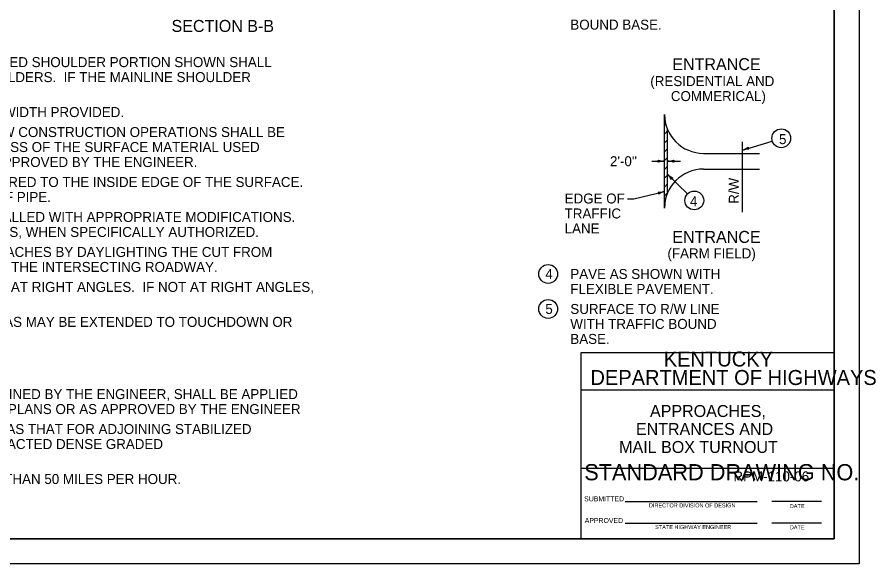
# Model space of a CAD drawing. Extents: x 1000 to 1036.3, y 1000 to 1022.
# Drawn here: x 1019.16 to 1036.33, y 1000 to 1010.94 of the extents above; entities that cross this region are included whole.
import ezdxf

# ---------------------------------------------------------------- set-up
doc = ezdxf.new("R2010")
doc.units = 0
for name, color, linetype in [('Level 1', 7, 'Continuous'), ('Level 10', 7, 'Continuous'), ('Level 11', 7, 'Continuous')]:
    doc.layers.add(name, color=color, linetype=linetype)

msp = doc.modelspace()

# ---------------------------------------------------------------- linework, layer by layer
at = {"layer": 'Level 1'}
for p, q in [((1032.106, 1007.122), (1032.106, 1008.997)), ((1032.106, 1008.957), (1032.107, 1008.958)), ((1032.106, 1008.78), (1032.124, 1008.799)), ((1032.106, 1008.604), (1032.168, 1008.666)), ((1032.168, 1007.428), (1032.168, 1008.691)), ((1032.106, 1008.427), (1032.168, 1008.489)), ((1033.668, 1008.282), (1034.262, 1008.463)), ((1033.668, 1007.04), (1033.668, 1008.446)), ((1032.106, 1008.25), (1032.168, 1008.313)), ((1032.887, 1008.216), (1034.004, 1008.216)), ((1031.853, 1008.06), (1032.106, 1008.06)), ((1032.106, 1008.073), (1032.168, 1008.136)), ((1032.168, 1008.06), (1032.423, 1008.06)), ((1032.106, 1007.896), (1032.168, 1007.959)), ((1032.887, 1007.903), (1034.004, 1007.903)), ((1032.106, 1007.72), (1032.168, 1007.782)), ((1032.168, 1007.796), (1032.568, 1007.405)), ((1032.106, 1007.543), (1032.168, 1007.605)), ((1031.491, 1007.308), (1032.106, 1007.454)), ((1032.106, 1007.366), (1032.168, 1007.429)), ((1031.366, 1007.308), (1031.491, 1007.308)), ((1032.106, 1007.189), (1032.112, 1007.196))]:
    msp.add_line(p, q, dxfattribs=at)
for centre in [(1034.442, 1008.518), (1032.702, 1007.274), (1029.779, 1005.802), (1029.779, 1005.102)]:
    msp.add_circle(centre, 0.188, dxfattribs=at)
for centre, radius, start, end in [((1032.887, 1008.997), 0.781, 180, 270), ((1033.554, 1008.655), 0.391, 287.018, 305.6868), ((1033.782, 1007.908), 0.391, 88.3651, 107.0119), ((1033.554, 1008.655), 0.391, 287.0058, 287.018), ((1033.81, 1008.325), 0.0312, 155.7926, 237.9093), ((1031.957, 1008.06), 0.0312, 318.7746, 40.8913), ((1032.106, 1008.45), 0.391, 251.3472, 269.9939), ((1032.106, 1007.669), 0.391, 90, 108.6688), ((1032.106, 1007.669), 0.391, 89.9878, 90), ((1032.168, 1008.45), 0.391, 270, 288.6688), ((1032.168, 1007.669), 0.391, 71.3472, 89.9939), ((1032.168, 1008.45), 0.391, 269.9878, 270), ((1032.168, 1008.45), 0.391, 269.9878, 270), ((1032.317, 1008.06), 0.0312, 138.7746, 220.8913), ((1032.887, 1007.122), 0.781, 90, 180), ((1032.441, 1008.075), 0.391, 225.6469, 244.3157), ((1031.895, 1007.517), 0.391, 26.994, 45.6408), ((1032.441, 1008.075), 0.391, 225.6346, 225.6469), ((1032.441, 1008.075), 0.391, 225.6469, 225.6642), ((1032.441, 1008.075), 0.391, 225.6346, 225.6469), ((1032.274, 1007.692), 0.0312, 94.4215, 176.5382), ((1032.008, 1007.832), 0.391, 265.8677, 284.5144), ((1031.962, 1007.416), 0.0312, 333.2951, 55.4118), ((1032.204, 1007.075), 0.391, 104.5205, 123.1893), ((1032.204, 1007.075), 0.391, 104.5083, 104.5205)]:
    msp.add_arc(centre, radius, start, end, dxfattribs=at)
at = {"layer": 'Level 10'}
for p, q in [((1036, 1022), (1036, 1000)), ((1035.5, 1021.5), (1035.5, 1000.5)), ((1030.437, 1000.5), (1030.437, 1004.23)), ((1030.437, 1004.23), (1035.5, 1004.23)), ((1030.437, 1003.48), (1035.5, 1003.48)), ((1030.437, 1001.918), (1035.5, 1001.918)), ((1031.322, 1001.25), (1033.963, 1001.25)), ((1035.25, 1001.25), (1034.25, 1001.25)), ((1031.317, 1000.813), (1033.963, 1000.813)), ((1035.25, 1000.813), (1034.25, 1000.813)), ((1035.5, 1000.5), (1007, 1000.5)), ((1036, 1000), (1000, 1000))]:
    msp.add_line(p, q, dxfattribs=at)
at = {"layer": 'Level 11'}
msp.add_lwpolyline([(1007, 1000.5), (1035.5, 1000.5), (1035.5, 1021.5), (1007, 1021.5)], close=True, dxfattribs=at)

# ---------------------------------------------------------------- texts
at = {"layer": 'Level 1'}
for s, height, p in [('SECTION B-B', 0.24, (1022.244, 1010.647)), ('BOUND BASE.', 0.2, (1030.222, 1010.693)), ('ROAD APPROACH ILLUSTRATION IS FOR MAINLINE ROAD, ADT 400 OR GREATER.  PAVED SHOULDER PORTION SHOWN SHALL', 0.2, (1007.706, 1009.943)), ('ENTRANCE', 0.24, (1032.263, 1009.882)), ('ONLY BE APPLICABLE WHERE THE MAINLINE SPECIFIES STABILIZED OR PAVED SHOULDERS.  IF THE MAINLINE SHOULDER', 0.2, (1007.706, 1009.643)), ('(RESIDENTIAL AND', 0.2, (1031.822, 1009.563)), ('COMMERICAL)', 0.2, (1032.233, 1009.263)), ("WHEN THE MAINLINE ADT IS UNDER 400, USE A 25' RADIUS WITH NO DECELERATION WIDTH PROVIDED.", 0.2, (1007.706, 1008.943)), ('THE PAVEMENT ON ENTRANCES AND APPROACHES THAT IS DISTURBED DURING NEW CONSTRUCTION OPERATIONS SHALL BE', 0.2, (1007.706, 1008.543)), ('5', 0.2, (1034.397, 1008.401)), ('REPLACED WITH A PAVEMENT EQUIVALENT TO THE EXISTING PAVEMENT, REGARDLESS OF THE SURFACE MATERIAL USED', 0.2, (1007.706, 1008.243)), ('ELSEWHERE.  THE PAVEMENT DESIGN SHALL BE AS SHOWN ON THE PLANS OR AS APPROVED BY THE ENGINEER.', 0.2, (1007.706, 1007.943)), ("2'-0''", 0.2, (1031.015, 1007.959)), ("THE RADII ON COUNTY OR SECONDARY ROADS SHALL NOT BE LESS THAN 25' MEASURED TO THE INSIDE EDGE OF THE SURFACE.", 0.2, (1007.706, 1007.543)), ('EACH ADDITIONAL FOOT OF SURFACE WIDTH WILL REQUIRE AN ADDITIONAL FOOT OF PIPE.', 0.2, (1007.706, 1007.243)), ('EDGE OF', 0.2, (1030.108, 1007.213)), ('4', 0.2, (1032.615, 1007.157)), ("PIPE ILLUSTRATION IS BASED ON THE USE OF 15'' PIPE.  LARGER SIZES MAY BE INSTALLED WITH APPROPRIATE MODIFICATIONS.", 0.2, (1007.706, 1006.843)), ('TRAFFIC', 0.2, (1030.108, 1006.913)), ('LANE', 0.2, (1030.108, 1006.613)), ("PIPES SMALLER THAN 15'' DIAMETER ARE NOT TO BE USED EXCEPT IN SPECIAL CASES, WHEN SPECIFICALLY AUTHORIZED.", 0.2, (1007.706, 1006.543)), ('ENTRANCE', 0.24, (1032.263, 1006.424)), ('IN CUT SECTION, SIGHT DISTANCE SHALL BE PROVIDED ON ENTRANCES AND APPROACHES BY DAYLIGHTING THE CUT FROM', 0.2, (1007.706, 1006.143)), ('(FARM FIELD)', 0.2, (1032.165, 1006.115)), ("THE POINTS WHERE THE RADII BEGINS, TO POINTS NOT LESS THAN 100' ON EACH OF THE INTERSECTING ROADWAY.", 0.2, (1007.706, 1005.843)), ('4', 0.2, (1029.722, 1005.702)), ('PAVE AS SHOWN WITH', 0.2, (1030.222, 1005.702)), ('IF FEASIBLE, ALL APPROACHES AND ENTRANCES SHALL INTERSECT SHOULDER LINE AT RIGHT ANGLES.  IF NOT AT RIGHT ANGLES,', 0.2, (1007.706, 1005.443)), ('FLEXIBLE PAVEMENT.', 0.2, (1030.222, 1005.402)), ('5', 0.2, (1029.722, 1005.002)), ('SURFACE TO R/W LINE', 0.2, (1030.222, 1005.002)), ('     MINIMUM PAVED AREAS FOR ENTRANCES AND APPROACHES.  THESE PAVED AREAS MAY BE EXTENDED TO TOUCHDOWN OR', 0.2, (1007.706, 1004.743)), ('WITH TRAFFIC BOUND', 0.2, (1030.222, 1004.702)), ('BASE.', 0.2, (1030.222, 1004.402)), ("     THE 2'-0'' WIDE FLEXIBLE PAVEMENT FOR THE LENGTH AS SHOWN, OR AS DETERMINED BY THE ENGINEER, SHALL BE APPLIED", 0.2, (1007.706, 1003.298)), ('TO ALL MAIL BOX TURNOUTS.  THE PAVEMENT DESIGN SHALL BE AS SHOWN ON THE PLANS OR AS APPROVED BY THE ENGINEER', 0.2, (1007.706, 1002.998)), ('     FOR STABILIZED SHOULDERS, THIS AREA SHALL RECEIVE THE SAME TREATMENT AS THAT FOR ADJOINING STABILIZED', 0.2, (1007.706, 1002.598)), ("SHOULDERS.  FOR EARTH SHOULDERS THIS AREA SHALL RECEIVE 3'' TO 5'' OF COMPACTED DENSE GRADED", 0.2, (1007.706, 1002.298)), ('HIGH SPEED EQUALS 50 MILES PER HOUR OR GREATER.  LOW SPEED EQUALS LESS THAN 50 MILES PER HOUR.', 0.2, (1007.706, 1001.598))]:
    msp.add_text(s, height=height, dxfattribs=at).set_placement(p)
msp.add_text('R/W', height=0.2, rotation=90, dxfattribs=at).set_placement((1033.592, 1007.207))
at = {"layer": 'Level 10'}
for s, height, p in [('KENTUCKY', 0.3, (1032.091, 1003.95)), ('DEPARTMENT OF HIGHWAYS', 0.3, (1030.624, 1003.58)), ('APPROACHES,', 0.24, (1031.816, 1002.939)), ('ENTRANCES AND', 0.24, (1031.533, 1002.579)), ('MAIL BOX TURNOUT', 0.24, (1031.199, 1002.219)), ('STANDARD DRAWING NO.', 0.32492, (1030.5, 1001.672)), ('RPM-110-06', 0.2, (1033.485, 1001.65)), ('SUBMITTED', 0.1, (1030.499, 1001.251)), ('DIRECTOR DIVISION OF DESIGN', 0.08, (1031.794, 1001.13)), ('DATE', 0.08, (1034.613, 1001.116)), ('APPROVED', 0.1, (1030.51, 1000.817)), ('STATE HIGHWAY ENGINEER', 0.08, (1031.918, 1000.696)), ('DATE', 0.08, (1034.613, 1000.691))]:
    msp.add_text(s, height=height, dxfattribs=at).set_placement(p)

doc.saveas('drawing.dxf')
